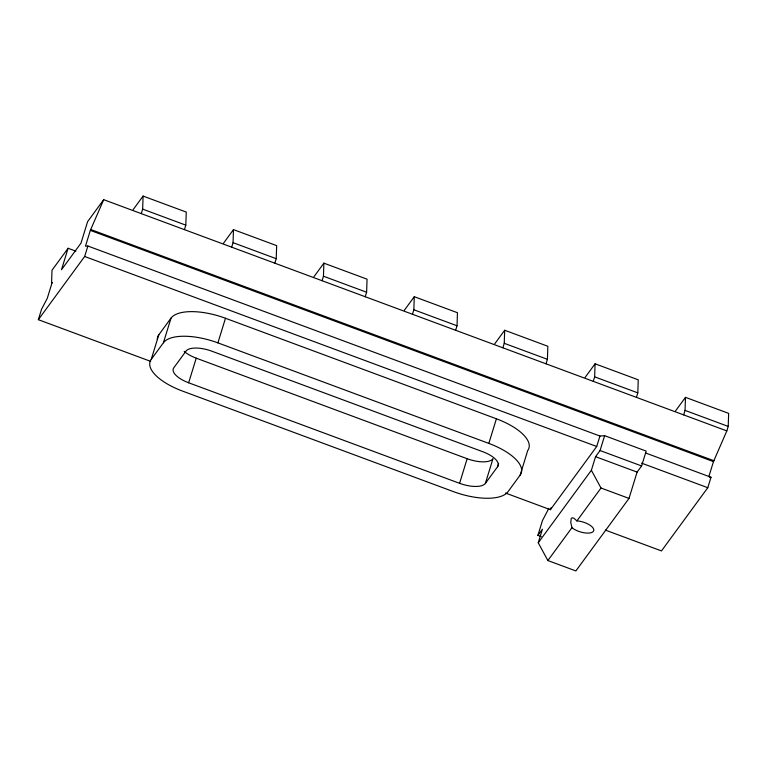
<?xml version="1.0" encoding="UTF-8"?>
<svg xmlns="http://www.w3.org/2000/svg" width="767" height="767" viewBox="0 0 767 767"><rect width="100%" height="100%" fill="white"/><g stroke="black" fill="none" stroke-linecap="round" stroke-linejoin="round"><path stroke-width="1.15" d="M141.272 213.619L142.652 209.123L143.093 196.074L186.256 212.085L185.815 225.143L184.435 229.64M231.663 247.166L233.053 242.669L233.484 229.621L276.657 245.632L276.216 258.69L274.835 263.186M322.063 280.712L323.444 276.216L323.885 263.158L367.057 279.178L366.616 292.237L365.236 296.733M412.464 314.259L413.844 309.763L414.285 296.704L457.458 312.725L457.017 325.783L455.627 330.28M502.864 347.806L504.245 343.309L504.686 330.251L547.849 346.272L547.417 359.32L546.027 363.826M593.265 381.352L594.646 376.846L595.087 363.798L638.249 379.818L637.808 392.867L636.428 397.364M683.656 414.889L685.046 410.393L685.487 397.344L728.65 413.365L728.209 426.414L726.828 430.91L713.463 461.609L708.938 476.307M150.639 361.353L38.35 319.686L41.562 309.235L47.286 298.305L52.156 282.477L51.562 283.291L52.003 270.243L68.1 248.268L75.837 251.135M68.1 248.268L61.494 269.735L80.995 243.12L87.601 221.653L103.698 199.679L726.828 430.91M103.698 199.679L90.333 230.388L85.463 246.207L87.879 246.025L599.928 436.04L604.636 435.685L646.178 451.101L641.605 465.952L637.099 472.098L629.007 498.406L575.864 570.926L547.868 560.543L538.242 542.787L542.422 529.211L537.907 535.356L541.281 536.612M38.35 319.686L84.658 256.485L87.879 246.025M151.243 359.378L158.817 334.776L171.003 318.142A46.125 18.686 17.1 0 1 225.479 318.257L496.402 418.792A46.125 18.686 17.1 0 1 527.725 450.507L520.151 475.118L507.965 491.752A46.125 18.686 17.1 0 1 453.489 491.637L182.565 391.103A46.125 18.686 17.1 0 1 151.243 359.378L163.429 342.753L171.003 318.142M498.608 463.383L497.572 466.739L485.386 483.373A21.85 8.849 17.1 0 1 459.586 483.315L188.653 382.781L196.227 358.17A21.85 8.849 17.1 0 1 184.185 351.344M163.429 342.753A46.125 18.686 17.1 0 1 217.905 342.868L225.479 318.257M459.586 483.315L467.151 458.714A21.85 8.849 17.1 0 0 492.96 458.762L485.386 483.373M520.151 475.118A46.125 18.686 17.1 0 0 488.828 443.403L496.402 418.792M537.907 535.356L542.48 520.505L548.846 508.358M505.482 493.028L550.399 509.7L551.032 507.649M550.399 509.7L596.716 446.49L599.928 436.04M538.242 542.787L591.376 470.267L595.556 456.691L600.062 450.536L604.636 435.685M605.403 530.112L661.48 550.917L707.788 487.716L711.009 477.256L645.958 453.115M133.161 209.631L143.093 196.074M223.552 243.168L233.484 229.621M313.952 276.714L323.885 263.158M404.353 310.261L414.285 296.704M494.753 343.808L504.686 330.251M585.154 377.354L595.087 363.798M547.868 560.543L571.981 527.638L570.763 522.586L571.233 518.358L572.335 517.763L573.937 518.262L576.899 520.918L578.539 521.042A12.627 5.11 17.1 0 1 593.409 531.32A12.627 5.11 17.1 0 1 573.054 528.53L571.981 527.638M576.899 520.918L601.012 488.023L591.376 470.267M675.554 410.901L685.487 397.344M709.398 477.381L711.009 477.256M142.652 209.123L185.815 225.143M233.053 242.669L276.216 258.69M323.444 276.216L366.616 292.237M413.844 309.763L457.017 325.783M504.245 343.309L547.417 359.32M594.646 376.846L637.808 392.867M685.046 410.393L728.209 426.414M90.928 229.573L714.058 460.794M90.333 230.388L713.463 461.609M84.658 256.485L596.716 446.49M641.615 463.153L707.788 487.716M600.062 450.536L641.605 465.952M595.556 456.691L637.099 472.098M217.905 342.868L488.828 443.403M601.012 488.023L629.007 498.406M196.227 358.17L467.151 458.714M157.283 339.407A46.125 18.686 17.1 0 1 158.817 334.776M188.653 382.781A21.85 8.849 17.1 0 1 173.821 367.757L186.007 351.123A21.85 8.849 17.1 0 1 211.817 351.181L482.74 451.715A21.85 8.849 17.1 0 1 497.572 466.739"/></g></svg>
